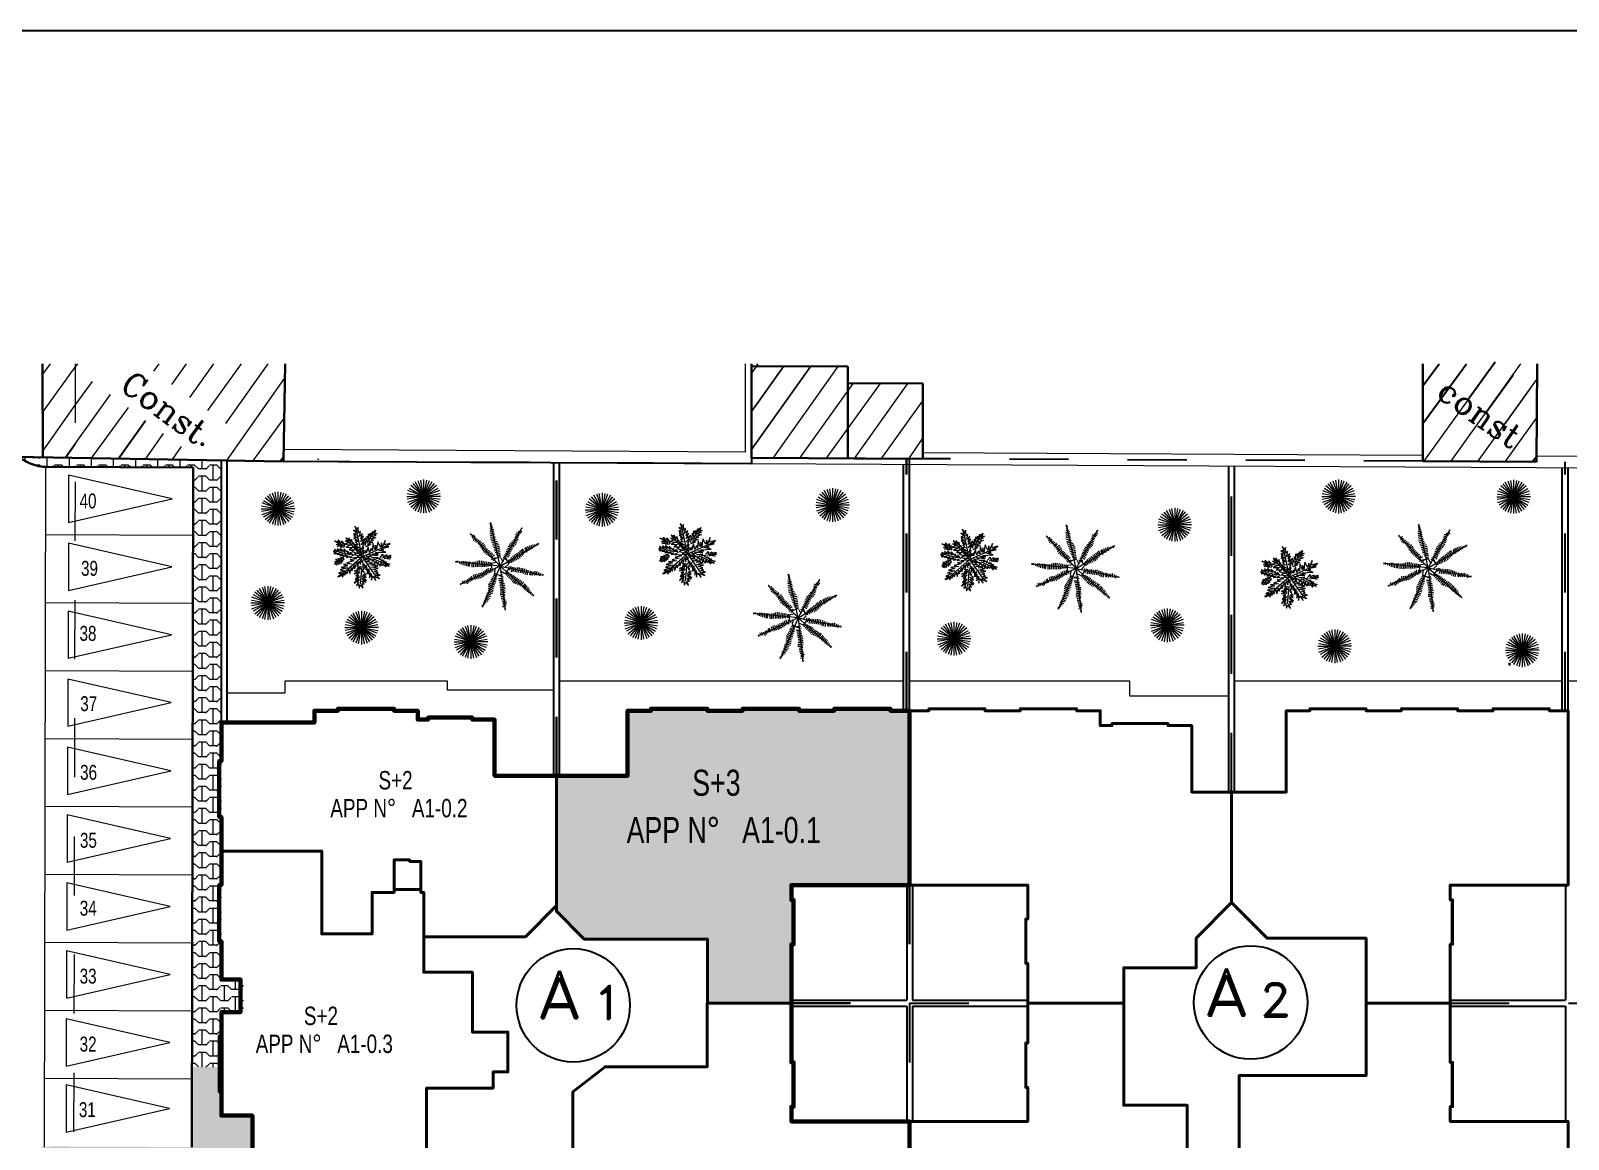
# Model space of a CAD drawing. Header units: millimetres. Extents: x 906 to 2482, y -1145 to -637.
# Drawn here: x 2054.773 to 2057.375, y -1133.005 to -1131.129 of the extents above; entities that cross this region are included whole.
import ezdxf
from ezdxf.enums import TextEntityAlignment as Align

# ---------------------------------------------------------------- set-up
doc = ezdxf.new("R2010")
doc.units = ezdxf.units.MM
for name, pattern in [('AXES', [2, 1.25, -0.25, 0.25, -0.25]), ('CONTINOUS', [0]), ('DASHDOT2', [0.5, 0.25, -0.125, 0, -0.125]), ('DIVIDE2', [0.625, 0.25, -0.125, 0, -0.125, 0, -0.125]), ('HIDDEN', [0.375, 0.25, -0.125])]:
    doc.linetypes.add(name, pattern=pattern)
doc.layers.add('1', color=7, linetype='Continuous')
doc.layers.add('AXE', color=7, linetype='AXES')
for name, color, linetype, lineweight, true_color in [('autoblocan', 7, 'Continuous', 13, 0xe2d4c5), ('HACH', 7, 'Continuous', 5, 0xd1d1d1), ('VERDURE', 7, 'Continuous', 15, 0x00db00)]:
    doc.layers.add(name, color=color, linetype=linetype, lineweight=lineweight, true_color=true_color)
for name, color, linetype, lineweight in [('AXE LIMITE', 7, 'AXES', 30), ('CLOTURE EXISTANT', 7, 'Continuous', 20), ('construction existante', 7, 'Continuous', 30), ('inter2', 7, 'HIDDEN', 18), ('MUR 0.2', 7, 'Continuous', 20), ('MUR 0.25', 7, 'Continuous', 25), ('MUR 0.3', 7, 'Continuous', 30), ('MUR 0.6', 7, 'Continuous', 60), ('PARKING', 7, 'Continuous', 20), ('poly3', 3, 'Continuous', 25), ('POLYGONE MASSE', 7, 'Continuous', 40), ('REVERS D EAU', 7, 'Continuous', 13), ('TEXTE', 7, 'Continuous', 20), ('vegetation', 3, 'Continuous', 15), ('VOITURE', 7, 'Continuous', 15)]:
    doc.layers.add(name, color=color, linetype=linetype, lineweight=lineweight)
doc.layers.add('teinte 5', color=7, linetype='Continuous', true_color=0x3d3d00)
doc.styles.add('ATT', font='TXT')
doc.styles.add('BOLD', font='romand')
doc.styles.add('RR', font='COMPLEX')
doc.styles.add('STYLE4', font='swisscl.ttf')

# ---------------------------------------------------------------- blocks, each defined once
blk = doc.blocks.new('12PPLT15')
at = {"color": 0, "linetype": 'ByBlock'}
for p, q in [((0.013, -0.001), (-0.211, 0.261)), ((0.013, -0.001), (-0.088, 0.491)), ((0.105, 0.233), (0.218, 0.416)), ((-0.197, 0.032), (-0.424, 0.087)), ((-0.311, 0.181), (-0.394, 0.245)), ((0.013, -0.001), (0.471, 0.206)), ((0.344, -0.02), (0.467, 0.009)), ((-0.304, -0.006), (-0.415, -0.1)), ((0.013, -0.001), (-0.373, -0.336)), ((0.006, -0.159), (-0.023, -0.458)), ((0.013, -0.001), (0.245, -0.333)), ((0.205, -0.033), (0.429, -0.132))]:
    blk.add_line(p, q, dxfattribs=at)
for points in [[(-0.289, 0.158), (-0.356, 0.164), (-0.323, 0.177), (-0.411, 0.177), (-0.356, 0.197), (-0.427, 0.206), (-0.382, 0.219), (-0.453, 0.268), (-0.379, 0.252), (-0.394, 0.284), (-0.346, 0.233), (-0.331, 0.271), (-0.317, 0.212), (-0.311, 0.252), (-0.285, 0.17)], [(-0.023, 0.057), (-0.023, 0.126), (-0.05, 0.087), (-0.065, 0.126), (-0.076, 0.103), (-0.098, 0.174), (-0.107, 0.155), (-0.136, 0.239), (-0.143, 0.21), (-0.166, 0.294), (-0.17, 0.248), (-0.214, 0.323), (-0.201, 0.271), (-0.262, 0.319), (-0.22, 0.258), (-0.272, 0.268), (-0.208, 0.233), (-0.289, 0.212), (-0.178, 0.2), (-0.26, 0.162), (-0.153, 0.158), (-0.208, 0.12), (-0.117, 0.12), (-0.159, 0.09), (-0.065, 0.061), (-0.126, 0.038), (-0.021, 0.019), (-0.078, 0.003), (-0.021, -0.012), (-0.136, -0.02), (-0.082, -0.035), (-0.191, -0.054), (-0.126, -0.071), (-0.247, -0.1), (-0.17, -0.117), (-0.304, -0.132), (-0.233, -0.152), (-0.344, -0.181), (-0.233, -0.19), (-0.359, -0.223), (-0.279, -0.236), (-0.385, -0.278), (-0.331, -0.278), (-0.401, -0.339), (-0.321, -0.31), (-0.317, -0.345), (-0.291, -0.278), (-0.281, -0.314), (-0.262, -0.249), (-0.247, -0.291), (-0.214, -0.213), (-0.197, -0.284), (-0.17, -0.184), (-0.162, -0.239), (-0.114, -0.139), (-0.114, -0.203), (-0.069, -0.094), (-0.065, -0.171), (-0.03, -0.068), (-0.015, -0.132), (-0.001, -0.035), (0.006, -0.098), (0.021, -0.052), (0.027, -0.159), (0.05, -0.119), (0.038, -0.217), (0.083, -0.142), (0.073, -0.223), (0.092, -0.181), (0.099, -0.291), (0.125, -0.203), (0.119, -0.294), (0.14, -0.249), (0.14, -0.358), (0.163, -0.281), (0.17, -0.397), (0.182, -0.32), (0.245, -0.4), (0.215, -0.333), (0.306, -0.368), (0.251, -0.314), (0.318, -0.31), (0.247, -0.284), (0.283, -0.272), (0.224, -0.249), (0.274, -0.236), (0.193, -0.209), (0.287, -0.194), (0.17, -0.178), (0.28, -0.152), (0.161, -0.142), (0.241, -0.123), (0.125, -0.117), (0.182, -0.1), (0.079, -0.081), (0.138, -0.068), (0.05, -0.033), (0.09, -0.029)], [(0.008, 0.049), (0.041, 0.162), (0.002, 0.122), (0.057, 0.248), (-0.001, 0.2), (0.073, 0.313), (-0.007, 0.258), (0.035, 0.352), (-0.007, 0.306), (0.021, 0.394), (-0.034, 0.342), (-0.015, 0.43), (-0.046, 0.403), (-0.053, 0.497), (-0.063, 0.461), (-0.111, 0.516), (-0.076, 0.436), (-0.134, 0.449), (-0.072, 0.403), (-0.134, 0.388), (-0.069, 0.367), (-0.126, 0.359), (-0.053, 0.313), (-0.126, 0.323), (-0.042, 0.261), (-0.105, 0.281), (-0.072, 0.245), (-0.101, 0.245), (-0.053, 0.2), (-0.12, 0.204), (-0.034, 0.149), (-0.092, 0.151), (-0.04, 0.113)], [(0.038, 0), (0.163, -0.052), (0.083, 0.015), (0.17, 0.007), (0.134, 0.036), (0.276, 0.019), (0.19, 0.051), (0.289, 0.051), (0.238, 0.071), (0.415, 0.08), (0.289, 0.107), (0.379, 0.12), (0.309, 0.135), (0.467, 0.168), (0.396, 0.17), (0.49, 0.226), (0.389, 0.2), (0.4, 0.275), (0.354, 0.164), (0.341, 0.233), (0.325, 0.162), (0.276, 0.252), (0.257, 0.126), (0.238, 0.197), (0.234, 0.12), (0.193, 0.223), (0.186, 0.099), (0.167, 0.141), (0.14, 0.074), (0.115, 0.17), (0.083, 0.061), (0.083, 0.113), (0.05, 0.061), (0.041, 0.11), (0.027, 0.022)], [(0.069, 0.191), (0.083, 0.29), (0.096, 0.252), (0.099, 0.348), (0.125, 0.29), (0.121, 0.388), (0.154, 0.332), (0.157, 0.397), (0.176, 0.374), (0.19, 0.43), (0.199, 0.407), (0.238, 0.449), (0.224, 0.397), (0.266, 0.394), (0.209, 0.374), (0.247, 0.361), (0.182, 0.338), (0.245, 0.323), (0.161, 0.296), (0.203, 0.281), (0.134, 0.252), (0.193, 0.245), (0.102, 0.212), (0.154, 0.206), (0.067, 0.168)], [(-0.136, 0.015), (-0.185, 0.078), (-0.185, 0.032), (-0.233, 0.099), (-0.22, 0.055), (-0.295, 0.132), (-0.279, 0.074), (-0.359, 0.141), (-0.337, 0.087), (-0.408, 0.135), (-0.382, 0.09), (-0.457, 0.122), (-0.446, 0.097), (-0.476, 0.087), (-0.424, 0.078), (-0.466, 0.055), (-0.369, 0.055), (-0.411, 0.038), (-0.314, 0.049), (-0.366, 0.015), (-0.26, 0.036), (-0.314, 0.013), (-0.224, 0.015), (-0.26, -0.012), (-0.166, 0.009), (-0.197, -0.016), (-0.149, -0.004)], [(0.318, -0.01), (0.364, 0.042), (0.367, 0), (0.431, 0.036), (0.415, 0.009), (0.499, 0.029), (0.483, 0.003), (0.506, -0.01), (0.435, -0.01), (0.486, -0.039), (0.383, -0.029)], [(-0.311, -0.004), (-0.356, -0.016), (-0.34, -0.023), (-0.394, -0.033), (-0.373, -0.042), (-0.44, -0.048), (-0.394, -0.062), (-0.45, -0.084), (-0.421, -0.087), (-0.457, -0.117), (-0.415, -0.117), (-0.424, -0.142), (-0.385, -0.1), (-0.379, -0.132), (-0.363, -0.075), (-0.344, -0.117), (-0.34, -0.054), (-0.321, -0.094), (-0.308, -0.035), (-0.295, -0.054), (-0.295, -0.02)], [(-0.017, -0.165), (-0.063, -0.181), (-0.011, -0.188), (-0.078, -0.209), (-0.015, -0.207), (-0.124, -0.245), (-0.03, -0.236), (-0.12, -0.287), (-0.027, -0.261), (-0.092, -0.322), (-0.05, -0.303), (-0.107, -0.385), (-0.034, -0.333), (-0.12, -0.448), (-0.04, -0.385), (-0.084, -0.49), (-0.053, -0.452), (-0.034, -0.53), (-0.021, -0.477), (0.031, -0.533), (0.006, -0.458), (0.048, -0.465), (0.012, -0.41), (0.073, -0.429), (0.008, -0.368), (0.086, -0.404), (0.012, -0.333), (0.079, -0.349), (0.019, -0.303), (0.079, -0.307), (0.019, -0.245), (0.048, -0.259), (0.019, -0.213)], [(0.17, -0.012), (0.274, -0.012), (0.245, -0.026), (0.318, -0.026), (0.295, -0.042), (0.383, -0.058), (0.328, -0.062), (0.425, -0.09), (0.377, -0.094), (0.483, -0.126), (0.442, -0.132), (0.471, -0.165), (0.4, -0.142), (0.412, -0.171), (0.37, -0.123), (0.36, -0.152), (0.325, -0.1), (0.312, -0.159), (0.28, -0.09), (0.274, -0.132), (0.251, -0.075), (0.234, -0.106), (0.199, -0.048), (0.186, -0.081), (0.182, -0.045)]]:
    blk.add_lwpolyline(points, dxfattribs=at)
at = {"color": 0, "linetype": 'ByBlock', "style": 'ATT', "flags": 3}
blk.add_attdef('ITEM', (-1, -3.75), '', height=1, dxfattribs=at)
blk = doc.blocks.new('C3A9GA8P')
at = {"color": 0, "linetype": 'ByBlock'}
for p, q in [((155, 155), (53.9, 265.8)), ((54.2, 262.2), (58.5, 263.5)), ((59.3, 255.9), (67.5, 261.1)), ((120.6, 300.6), (124.5, 302.6)), ((121.4, 294.8), (127, 298.5)), ((155, 155), (122.7, 301.5)), ((155, 155), (229.1, 285.4)), ((216.2, 273), (224.9, 266.8)), ((221.4, 277.3), (228.8, 271)), ((225.8, 284), (228.4, 280.3)), ((61.6, 249.7), (70.3, 256)), ((82.3, 227), (91.5, 236.7)), ((122.2, 252.9), (137.8, 255.6)), ((155, 155), (284.3, 231)), ((201, 246.4), (213.1, 240.6)), ((238, 216.5), (245.4, 202.4)), ((277.6, 230.1), (282.8, 225.9)), ((282.8, 232.7), (285.9, 229.6)), ((5.9, 167.3), (5.2, 171.6)), ((155, 155), (5.7, 169.5)), ((11.6, 166.3), (9.9, 172.8)), ((51.7, 154), (54, 169.8)), ((123.4, 156.3), (124.1, 165.4)), ((125.2, 177.7), (138.8, 183.8)), ((128.7, 166), (144.4, 168.2)), ((146.4, 185.5), (155.3, 187.6)), ((157.3, 183.4), (164.2, 169.2)), ((167.4, 190.3), (177.4, 179.3)), ((182.7, 161.6), (171.3, 150.6)), ((181.3, 172.6), (186.1, 164.8)), ((155, 155), (18.4, 93)), ((29.4, 95.1), (27.1, 104.6)), ((36.1, 95.5), (32.7, 105.7)), ((64.1, 108.1), (57.7, 119.9)), ((155, 155), (95.1, 17.5)), ((124.2, 133.7), (122.6, 148.5)), ((144, 125.3), (135.6, 128.8)), ((136.5, 133.4), (139.2, 149)), ((165.7, 119.2), (151.2, 122.2)), ((155, 155), (267.3, 55.5)), ((155, 155), (171.7, 5.9)), ((155, 155), (301.9, 124.8)), ((169.8, 130.7), (155.8, 138.1)), ((179.8, 135.4), (173.9, 128.4)), ((192.4, 154.1), (185.1, 141.2)), ((256.1, 139.5), (254.4, 126.2)), ((286.2, 133.3), (282.9, 123.1)), ((291.8, 129.6), (288.1, 120.6)), ((299.6, 127.6), (296.9, 123.9)), ((21.9, 92.2), (21.9, 96.8)), ((124, 56.5), (109.7, 63.5)), ((171.5, 54.1), (158.3, 51.6)), ((239.1, 95.1), (228, 83.7)), ((264.4, 61.6), (262, 55.3)), ((268.4, 57.4), (266.4, 53.6)), ((97.2, 17), (92.9, 17.7)), ((100, 22.1), (93.3, 22.5)), ((173.1, 17.1), (163.4, 17.8)), ((174.9, 23.5), (164.2, 23.5)), ((173.6, 9), (169.3, 10.5))]:
    blk.add_line(p, q, dxfattribs=at)
for radius, start, end in [(126, 100.4195, 106.2498), (120, 100.3725, 107.0614), (114, 100.3204, 107.6998), (132, 100.9275, 105.1598), (108, 100.2626, 108.411), (138, 101.4793, 104.1717), (120, 57.521, 63.6333), (126, 58.2087, 64.1349), (126, 130.2087, 136.1349), (120, 129.521, 135.6333), (114, 128.7585, 134.8153), (108, 127.9081, 134.56), (96, 125.8735, 135.8176), (90, 125.8134, 136.7857), (84, 126.323, 137.8976), (78, 126.9117, 139.1885), (72, 126.3794, 139.77), (66, 125.4982, 139.7327), (96, 100.12, 110.0324), (90, 98.6182, 109.9747), (84, 96.8812, 109.9088), (78, 94.8465, 109.8326), (72, 92.7838, 109.8615), (66, 92.3455, 110.0508), (60, 91.8192, 110.278), (54, 91.1752, 110.5557), (60, 52.4375, 67.688), (66, 53.4982, 67.7327), (72, 54.3794, 67.77), (78, 54.9117, 67.1885), (84, 54.323, 65.8976), (90, 53.8134, 64.7857), (96, 53.8735, 63.8176), (108, 55.9081, 62.56), (114, 56.7585, 62.8153), (90, 26.6182, 37.9747), (96, 28.12, 38.0324), (108, 28.2626, 36.411), (114, 28.3204, 35.6998), (120, 28.3725, 35.0614), (126, 28.4195, 34.2498), (132, 28.9275, 33.1598), (138, 29.4793, 32.1717), (138, 173.4793, 176.1717), (132, 172.9275, 177.1598), (126, 172.4195, 178.2498), (120, 172.3725, 179.0614), (114, 172.3204, 179.6998), (108, 172.2626, 180.411), (96, 172.12, 182.0324), (90, 170.6182, 181.9747), (84, 168.8812, 181.9088), (78, 166.8465, 181.8326), (72, 164.7838, 181.8615), (66, 164.3455, 182.0508), (60, 163.8192, 182.278), (54, 163.1752, 182.5557), (48, 162.3691, 182.1574), (60, 124.4375, 139.688), (42, 161.3305, 181.0606), (54, 123.1356, 139.6333), (48, 120.9103, 139.5649), (36, 159.9414, 179.5931), (42, 117.6039, 139.4771), (30, 157.9868, 214.8343), (30, 85.9868, 142.8343), (48, 90.3691, 110.1574), (42, 89.3305, 109.0606), (36, 87.9414, 107.5931), (30, 13.9868, 70.8343), (42, 45.6039, 67.4771), (48, 48.9103, 67.5649), (54, 51.1356, 67.6333), (36, 15.9414, 35.5931), (42, 17.3305, 37.0606), (48, 18.3691, 38.1574), (54, 19.1752, 38.5557), (60, 19.8192, 38.278), (66, 20.3455, 38.0508), (72, 20.7838, 37.8615), (78, 22.8465, 37.8326), (84, 24.8812, 37.9088), (126, 202.2087, 208.1349), (120, 201.521, 207.6333), (114, 200.7585, 206.8153), (108, 199.9081, 206.56), (96, 197.8735, 207.8176), (90, 197.8134, 208.7857), (84, 198.323, 209.8976), (78, 198.9117, 211.1885), (72, 198.3794, 211.77), (66, 197.4982, 211.7327), (60, 196.4375, 211.688), (54, 195.1356, 211.6333), (48, 192.9103, 211.5649), (42, 189.6039, 211.4771), (60, 235.8192, 254.278), (54, 235.1752, 254.5557), (48, 234.3691, 254.1574), (42, 233.3305, 253.0606), (36, 231.9414, 251.5931), (30, 229.9868, 286.8343), (42, 261.6039, 283.4771), (48, 264.9103, 283.5649), (30, 301.9868, 358.8343), (36, 303.9414, 323.5931), (42, 305.3305, 325.0606), (48, 306.3691, 326.1574), (54, 307.1752, 326.5557), (60, 307.8192, 326.278), (42, 333.6039, 355.4771), (66, 308.3455, 326.0508), (48, 336.9103, 355.5649), (72, 308.7838, 325.8615), (54, 339.1356, 355.6333), (78, 310.8465, 325.8326), (60, 340.4375, 355.688), (84, 312.8812, 325.9088), (66, 341.4982, 355.7327), (90, 314.6182, 325.9747), (72, 342.3794, 355.77), (78, 342.9117, 355.1885), (84, 342.323, 353.8976), (90, 341.8134, 352.7857), (96, 341.8735, 351.8176), (108, 343.9081, 350.56), (114, 344.7585, 350.8153), (120, 345.521, 351.6333), (126, 346.2087, 352.1349), (114, 244.3204, 251.6998), (108, 244.2626, 252.411), (96, 244.12, 254.0324), (90, 242.6182, 253.9747), (84, 240.8812, 253.9088), (78, 238.8465, 253.8326), (72, 236.7838, 253.8615), (66, 236.3455, 254.0508), (54, 267.1356, 283.6333), (60, 268.4375, 283.688), (66, 269.4982, 283.7327), (90, 269.8134, 280.7857), (96, 269.8735, 279.8176), (72, 270.3794, 283.77), (84, 270.323, 281.8976), (78, 270.9117, 283.1885), (96, 316.12, 326.0324), (108, 316.2626, 324.411), (114, 316.3204, 323.6998), (120, 316.3725, 323.0614), (126, 316.4195, 322.2498), (132, 316.9275, 321.1598), (138, 317.4793, 320.1717), (138, 245.4793, 248.1717), (132, 244.9275, 249.1598), (126, 244.4195, 250.2498), (120, 244.3725, 251.0614), (108, 271.9081, 278.56), (114, 272.7585, 278.8153), (120, 273.521, 279.6333), (126, 274.2087, 280.1349)]:
    blk.add_arc((155, 155), radius, start, end, dxfattribs=at)
blk = doc.blocks.new('arbre -5')
at = {"layer": 'vegetation', "linetype": 'Continuous'}
for p, q in [((-0.087, -0.186), (-0.087, -0.186)), ((-0.07, -0.257), (-0.07, -0.257)), ((0.168, -0.224), (0.168, -0.224))]:
    blk.add_line(p, q, dxfattribs=at)
for points in [[(-0.097, 0.267), (0, 0), (-0.141, 0.244)], [(0, 0.285), (0, 0), (-0.049, 0.277)], [(0.049, 0.277), (0, 0)], [(0.141, 0.244), (0, 0), (0.097, 0.267)], [(-0.285, 0), (-0.001, 0), (-0.277, -0.049)], [(-0.277, 0.049), (0, 0)], [(-0.244, 0.141), (0, 0), (-0.267, 0.097)], [(-0.267, -0.097), (0, 0), (-0.244, -0.141)], [(-0.182, 0.216), (0, 0.001), (-0.216, 0.182)], [(-0.216, -0.182), (0, 0), (-0.182, -0.216)], [(-0.141, -0.244), (0, 0), (-0.097, -0.266)], [(-0.049, -0.277), (0, 0), (0, -0.285)], [(0.216, 0.182), (0, 0), (0.182, 0.217)], [(0.266, 0.097), (0, 0), (0.244, 0.141)], [(0.285, 0), (0, 0), (0.277, 0.049)], [(0.049, -0.277), (0, 0), (0.097, -0.266)], [(0.141, -0.244), (0, 0), (0.182, -0.216)], [(0.216, -0.182), (0, 0), (0.244, -0.141)], [(0.266, -0.097), (0, 0), (0.277, -0.049)]]:
    blk.add_lwpolyline(points, dxfattribs=at)

msp = doc.modelspace()

# ---------------------------------------------------------------- hatches: boundary and pattern name
at = {"layer": 'autoblocan'}
h = msp.add_hatch(dxfattribs=at)
h.set_pattern_fill('147', color=256, scale=0.025, angle=90, pattern_type=2)
h.set_pattern_definition([(90, (1961.875473, -1094.858055), (-0.01875, 0.01875), [0.025, -0.0125]), (135, (1961.869223, -1094.858055), (-0.037499994, 5e-18), [0.00883875, -0.0176775]), (225, (1961.869223, -1094.833055), (-5e-18, -0.037499994), [0.00883875, -0.0176775]), (180, (1961.844223, -1094.858055), (-5e-18, -0.0375), [0.0125, -0.025]), (180, (1961.862973, -1094.851805), (-5e-18, -0.0375), [0.0125, -0.025]), (180, (1961.862973, -1094.839305), (-5e-18, -0.0375), [0.0125, -0.025]), (180, (1961.844223, -1094.833055), (-5e-18, -0.0375), [0.0125, -0.025])])
h.paths.add_polyline_path([(2055.0953, -1132.2999), (2055.0953, -1131.8561), (2054.7533, -1131.8503, 0.171262), (2054.8003, -1131.8672), (2055.0476, -1131.8682), (2055.0455, -1132.883), (2055.0953, -1132.883), (2055.0953, -1132.7899), (2055.1328, -1132.7899), (2055.1328, -1132.7349), (2055.0953, -1132.7349)])
at = {"layer": 'autoblocan', "linetype": 'CONTINOUS'}
h = msp.add_hatch(dxfattribs=at)
h.set_pattern_fill('147', color=256, scale=0.0175, angle=90, pattern_type=2)
h.set_pattern_definition([(90, (2001.196953, -1089.989528), (-0.013125, 0.013125), [0.0175, -0.00875]), (135, (2001.192578, -1089.989528), (-0.0262499957, 4e-18), [0.006187125, -0.01237425]), (225, (2001.192578, -1089.972028), (-4e-18, -0.0262499957), [0.006187125, -0.01237425]), (180, (2001.175078, -1089.989528), (-3e-18, -0.02625), [0.00875, -0.0175]), (180, (2001.188203, -1089.985153), (-3e-18, -0.02625), [0.00875, -0.0175]), (180, (2001.188203, -1089.976403), (-3e-18, -0.02625), [0.00875, -0.0175]), (180, (2001.175078, -1089.972028), (-3e-18, -0.02625), [0.00875, -0.0175])])
h.paths.add_polyline_path([(2055.2928, -1133.2331), (2055.1478, -1133.0881), (2055.1478, -1132.9649), (2055.0953, -1132.9649), (2055.0953, -1132.883), (2055.0455, -1132.883), (2055.0452, -1133.0182), (2054.809, -1133.0172, 0.337218), (2054.7365, -1133.0719, 0.490421), (2055.1602, -1133.6436), (2055.1714, -1133.6438, 0.414214), (2055.2939, -1133.5264), (2055.2988, -1133.2967), (2055.6437, -1133.3039), (2055.6384, -1133.5539), (2055.7134, -1133.5555), (2055.7187, -1133.3055), (2055.9495, -1133.3104), (2055.9495, -1133.2649), (2055.9378, -1133.2649), (2055.9378, -1133.2474), (2055.7753, -1133.2474), (2055.7753, -1133.1609), (2055.6951, -1133.1609), (2055.6951, -1133.1921), (2055.6328, -1133.1921), (2055.6328, -1133.1761), (2055.6278, -1133.1761), (2055.6278, -1133.2161), (2055.5878, -1133.2161), (2055.5878, -1133.2459), (2055.3153, -1133.2459), (2055.2928, -1133.2459)])
h.paths.add_polyline_path([(2055.199, -1133.2829), (2055.1941, -1133.5178, -0.508918), (2054.8538, -1133.1174), (2055.0343, -1133.1182)], flags=16)
h.paths.add_polyline_path([(2057.6684, -1133.2699), (2057.0528, -1133.2699), (2057.0528, -1133.1899), (2056.9853, -1133.1899), (2056.9853, -1133.2449), (2056.8113, -1133.2449), (2056.8113, -1133.2609), (2056.7057, -1133.2609), (2056.7057, -1133.2849), (2056.7007, -1133.2849), (2056.6607, -1133.2849), (2056.6557, -1133.2849), (2056.6557, -1133.2449), (2056.5829, -1133.2449), (2056.5828, -1133.2699), (2056.2601, -1133.2699), (2056.2601, -1133.2649), (2055.9495, -1133.2649), (2055.9495, -1133.3104), (2056.6385, -1133.3249), (2056.6332, -1133.5748), (2056.7082, -1133.5764), (2056.7135, -1133.3264), (2057.6684, -1133.3466)])
h.paths.add_polyline_path([(2058.5503, -1133.3109), (2058.5078, -1133.3109), (2058.5078, -1133.2859), (2058.3653, -1133.2859), (2058.3653, -1133.3109), (2058.1903, -1133.3109), (2058.1903, -1133.238), (2057.9653, -1133.238), (2057.9653, -1133.2228), (2057.8528, -1133.2228), (2057.8528, -1133.2849), (2057.6853, -1133.2849), (2057.6853, -1133.2699), (2057.6684, -1133.2699), (2057.6684, -1133.3466), (2057.8632, -1133.3507), (2057.8579, -1133.6006), (2057.9329, -1133.6022), (2057.9382, -1133.3522), (2058.5503, -1133.3651)])
at = {"layer": 'teinte 5'}
h = msp.add_hatch(color=256, dxfattribs=at)
h.dxf.hatch_style = 1
h.paths.add_polyline_path([(2056.0603, -1132.7749), (2055.9228, -1132.7749), (2055.918, -1132.7749), (2055.918, -1132.6662), (2055.7095, -1132.6662), (2055.7038, -1132.6605), (2055.6659, -1132.6226), (2055.6628, -1132.6195), (2055.6628, -1132.3899), (2055.7828, -1132.3899), (2055.7828, -1132.2799), (2055.8228, -1132.2799), (2055.8228, -1132.2764), (2055.9178, -1132.2764), (2055.9178, -1132.2799), (2055.9778, -1132.2799), (2055.9778, -1132.2764), (2056.0728, -1132.2764), (2056.0728, -1132.2799), (2056.1328, -1132.2799), (2056.1328, -1132.2764), (2056.2278, -1132.2764), (2056.2278, -1132.2799), (2056.2598, -1132.2799), (2056.2598, -1132.5749), (2056.0603, -1132.5749), (2056.0603, -1132.5999), (2056.0638, -1132.5999), (2056.0638, -1132.6749), (2056.0603, -1132.6749), (2056.0603, -1132.7699)])

# ---------------------------------------------------------------- linework, layer by layer
at = {"layer": '1', "color": 7, "linetype": 'DIVIDE2'}
for p, q in [((2055.9924, -1131.852), (2055.9924, -1131.8617)), ((2055.9924, -1131.852), (2055.9924, -1131.8617)), ((2055.9924, -1131.8617), (2055.2005, -1131.8579))]:
    msp.add_line(p, q, dxfattribs=at)
at = {"layer": '1', "color": 15, "linetype": 'Continuous'}
msp.add_line((2056.1666, -1131.8528), (2056.2124, -1131.853), dxfattribs=at)
at = {"layer": '1', "color": 10, "linetype": 'Continuous'}
msp.add_line((2055.9909, -1131.8617), (2055.2005, -1131.8579), dxfattribs=at)
at = {"layer": '1', "color": 8, "linetype": 'Continuous'}
for points in [[(2057.1292, -1131.7938), (2057.2028, -1131.6924)], [(2057.1292, -1131.7299), (2057.1565, -1131.6924)], [(2057.2071, -1131.7504), (2057.2513, -1131.6894)], [(2057.2071, -1131.7504), (2057.2513, -1131.6894)], [(2057.2376, -1131.7722), (2057.2818, -1131.7112)], [(2057.2376, -1131.7722), (2057.2818, -1131.7112)], [(2054.9213, -1131.853), (2054.9671, -1131.7888)], [(2054.8313, -1131.8513), (2054.848, -1131.8278)], [(2054.8313, -1131.8513), (2054.848, -1131.8278)], [(2055.0586, -1131.8554), (2055.0586, -1131.8549)], [(2055.0586, -1131.8554), (2055.0586, -1131.8549)], [(2055.1944, -1131.8579), (2055.2005, -1131.8503)], [(2055.1944, -1131.8579), (2055.2005, -1131.8503)], [(2057.3139, -1131.8586), (2057.3215, -1131.8497)], [(2057.3139, -1131.8586), (2057.3215, -1131.8497)]]:
    msp.add_lwpolyline(points, dxfattribs=at)
at = {"layer": '1', "color": 15, "linetype": 'Continuous'}
for points in [[(2055.2586, -1131.8537), (2055.2591, -1131.8544)], [(2055.2586, -1131.8537), (2055.2591, -1131.8544)], [(2055.2591, -1131.8544), (2055.26, -1131.8537)], [(2055.2591, -1131.8544), (2055.26, -1131.8537)], [(2056.9732, -1131.9144), (2056.9731, -1131.9148)], [(2056.9732, -1131.9144), (2056.9731, -1131.9148)], [(2056.9731, -1131.9148), (2056.9752, -1131.9172)], [(2056.9731, -1131.9148), (2056.9752, -1131.9172)], [(2057.297, -1132.176), (2057.2964, -1132.1766)], [(2057.297, -1132.176), (2057.2964, -1132.1766)], [(2057.2964, -1132.1766), (2057.2973, -1132.1773)], [(2057.2964, -1132.1766), (2057.2973, -1132.1773)], [(2057.2754, -1132.1993), (2057.2739, -1132.2009)], [(2057.2754, -1132.1993), (2057.2739, -1132.2009)], [(2057.2739, -1132.2009), (2057.2755, -1132.2024)], [(2057.2739, -1132.2009), (2057.2755, -1132.2024)], [(2057.2754, -1132.1993), (2057.277, -1132.2008)], [(2057.2754, -1132.1993), (2057.277, -1132.2008)], [(2057.277, -1132.2008), (2057.2755, -1132.2024)], [(2057.277, -1132.2008), (2057.2755, -1132.2024)]]:
    msp.add_lwpolyline(points, dxfattribs=at)
at = {"layer": '1', "linetype": 'Continuous', "extrusion": (0, 0, -1)}
for centre, start, end in [((-2055.6909, -1132.7784), 0, 180), ((-2056.8376, -1132.7736), 0, 180), ((-2055.6909, -1132.7784), 180.0001, 359.9999), ((-2056.8376, -1132.7736), 180.0001, 359.9999)]:
    msp.add_arc(centre, 0.096, start, end, dxfattribs=at)
at = {"layer": 'AXE', "linetype": 'DASHDOT2', "ltscale": 0.1}
for p, q in [((2056.1557, -1131.8527), (2055.9924, -1131.852)), ((2057.1292, -1131.8575), (2056.2824, -1131.8532)), ((2056.8053, -1132.4174), (2056.8053, -1131.8559)), ((2058.1043, -1131.8624), (2057.3215, -1131.8584)), ((2057.3698, -1132.2799), (2057.3698, -1131.8586)), ((2056.2603, -1132.7749), (2056.4603, -1132.7749)), ((2056.2603, -1132.7749), (2056.2603, -1132.9749)), ((2057.1753, -1132.7749), (2057.5753, -1132.7749))]:
    msp.add_line(p, q, dxfattribs=at)
at = {"layer": 'AXE LIMITE', "ltscale": 0.015}
for p, q in [((2056.2548, -1132.2799), (2056.2548, -1131.8532)), ((2055.6628, -1132.3899), (2055.6628, -1131.8601)), ((2056.2603, -1132.5749), (2056.2603, -1132.7749)), ((2056.0603, -1132.7749), (2056.2603, -1132.7749))]:
    msp.add_line(p, q, dxfattribs=at)
at = {"layer": 'CLOTURE EXISTANT'}
for p, q in [((2055.9819, -1131.6924), (2055.9818, -1131.8422)), ((2055.9818, -1131.8422), (2055.2005, -1131.8378)), ((2057.1292, -1131.8478), (2056.2808, -1131.8434)), ((2058.1043, -1131.8524), (2057.3215, -1131.8489)), ((2055.9924, -1131.8617), (2055.2005, -1131.8579)), ((2058.1043, -1131.8728), (2055.9909, -1131.8617))]:
    msp.add_line(p, q, dxfattribs=at)
at = {"layer": 'construction existante'}
for p, q in [((2054.7931, -1131.851), (2054.7924, -1131.6924)), ((2055.2005, -1131.8579), (2055.2034, -1131.6924)), ((2055.9924, -1131.6924), (2055.9924, -1131.852)), ((2056.1557, -1131.6969), (2055.9924, -1131.6964)), ((2056.1557, -1131.8527), (2056.1557, -1131.6969)), ((2057.1292, -1131.6924), (2057.1292, -1131.8575)), ((2057.3223, -1131.6924), (2057.3215, -1131.8584)), ((2056.2824, -1131.7257), (2056.1557, -1131.7255)), ((2056.2824, -1131.7257), (2056.2824, -1131.8533)), ((2054.491, -1131.8459), (2055.2005, -1131.8579)), ((2056.2824, -1131.8533), (2055.9924, -1131.852)), ((2057.3215, -1131.8584), (2057.1292, -1131.8575))]:
    msp.add_line(p, q, dxfattribs=at)
at = {"layer": 'HACH'}
for p, q in [((2056.0473, -1131.6966), (2055.9924, -1131.7736)), ((2055.9924, -1131.7736), (2056.0473, -1131.6966)), ((2055.9924, -1131.8379), (2056.0932, -1131.6966)), ((2055.9924, -1131.7092), (2056.0014, -1131.6966)), ((2056.0931, -1131.6967), (2055.9924, -1131.8379)), ((2056.1389, -1131.6969), (2056.0285, -1131.8522)), ((2056.1649, -1131.7256), (2056.0739, -1131.8524)), ((2056.1197, -1131.8526), (2056.2107, -1131.7258)), ((2056.2564, -1131.726), (2056.1666, -1131.8528)), ((2056.2124, -1131.853), (2056.2824, -1131.7554)), ((2056.2808, -1131.8204), (2056.2582, -1131.8532))]:
    msp.add_line(p, q, dxfattribs=at)
for points in [[(2054.7916, -1131.7122), (2054.8059, -1131.6924)], [(2054.7916, -1131.7766), (2054.848, -1131.6984)], [(2054.7916, -1131.7766), (2054.848, -1131.6984)], [(2054.848, -1131.6984), (2054.8523, -1131.6924)], [(2054.9808, -1131.7053), (2054.9903, -1131.6924)], [(2055.0113, -1131.7277), (2055.0361, -1131.6924)], [(2055.0418, -1131.7496), (2055.0826, -1131.6924)], [(2055.0723, -1131.7714), (2055.1293, -1131.6924)], [(2055.1029, -1131.7938), (2055.1744, -1131.6924)], [(2057.1308, -1131.8578), (2057.2494, -1131.6924)], [(2057.1765, -1131.858), (2057.2946, -1131.6924)], [(2054.848, -1131.7627), (2054.877, -1131.7228)], [(2054.848, -1131.7627), (2054.877, -1131.7228)], [(2055.1044, -1131.8563), (2055.202, -1131.7177)], [(2055.1044, -1131.8563), (2055.202, -1131.7177)], [(2057.2223, -1131.8582), (2057.3215, -1131.7196)], [(2057.2223, -1131.8582), (2057.3215, -1131.7196)], [(2054.848, -1131.8278), (2054.9076, -1131.7445)], [(2054.848, -1131.8278), (2054.9076, -1131.7445)], [(2057.2681, -1131.794), (2057.3123, -1131.733)], [(2057.2681, -1131.794), (2057.3123, -1131.733)], [(2054.7931, -1131.8404), (2054.848, -1131.7627)], [(2054.7931, -1131.8404), (2054.848, -1131.7627)], [(2054.8755, -1131.8522), (2054.9381, -1131.7664)], [(2054.8755, -1131.8522), (2054.9381, -1131.7664)], [(2054.9213, -1131.853), (2054.9671, -1131.7888)], [(2055.1486, -1131.8572), (2055.202, -1131.784)], [(2055.1486, -1131.8572), (2055.202, -1131.784)], [(2057.2681, -1131.8584), (2057.3215, -1131.7847)], [(2057.2681, -1131.8584), (2057.3215, -1131.7847)], [(2054.9671, -1131.8538), (2054.9976, -1131.8106)], [(2054.9671, -1131.8538), (2054.9976, -1131.8106)], [(2055.0128, -1131.8547), (2055.0281, -1131.8324)], [(2055.0128, -1131.8547), (2055.0281, -1131.8324)]]:
    msp.add_lwpolyline(points, dxfattribs=at)
at = {"layer": 'inter2', "ltscale": 0.1}
msp.add_line((2054.848, -1131.6924), (2054.845, -1133.1372), dxfattribs=at)
at = {"layer": 'MUR 0.2'}
for p, q in [((2056.2598, -1132.5749), (2056.2598, -1132.2799)), ((2056.2608, -1132.5749), (2056.2608, -1132.2799)), ((2057.3748, -1132.5749), (2057.3748, -1132.2799)), ((2056.2603, -1132.9749), (2056.2603, -1133.2649))]:
    msp.add_line(p, q, dxfattribs=at)
at = {"layer": 'MUR 0.25'}
for p, q in [((2055.0953, -1132.2999), (2055.0953, -1131.8561)), ((2055.1053, -1132.2999), (2055.1053, -1131.8563)), ((2056.2598, -1132.2799), (2056.2598, -1131.8532)), ((2055.6578, -1132.3899), (2055.6578, -1131.8601)), ((2055.6678, -1132.3899), (2055.6678, -1131.8602)), ((2056.2498, -1132.2799), (2056.2498, -1131.8631)), ((2056.8003, -1132.4174), (2056.8003, -1131.866)), ((2056.8103, -1132.4174), (2056.8103, -1131.866)), ((2057.3648, -1132.2799), (2057.3648, -1131.8689)), ((2057.3748, -1132.2799), (2057.3748, -1131.869))]:
    msp.add_line(p, q, dxfattribs=at)
at = {"layer": 'MUR 0.25', "linetype": 'Continuous'}
for p, q in [((2056.2553, -1132.5749), (2056.2553, -1132.7699)), ((2056.2653, -1132.5749), (2056.2653, -1132.7699)), ((2057.3703, -1132.5749), (2057.3703, -1132.7699)), ((2056.0603, -1132.7699), (2056.2553, -1132.7699)), ((2056.0603, -1132.7799), (2056.2553, -1132.7799)), ((2056.2553, -1132.7799), (2056.2553, -1132.9749)), ((2056.2653, -1132.7699), (2056.4603, -1132.7699)), ((2056.2653, -1132.7799), (2056.4603, -1132.7799)), ((2056.2653, -1132.7799), (2056.2653, -1132.9749)), ((2057.1753, -1132.7699), (2057.3703, -1132.7699)), ((2057.1753, -1132.7799), (2057.3703, -1132.7799)), ((2057.3703, -1132.7799), (2057.3703, -1132.9749))]:
    msp.add_line(p, q, dxfattribs=at)
at = {"layer": 'MUR 0.25', "color": 7}
msp.add_lwpolyline([(2059.3085, -1131.1289), (2053.4896, -1131.1289), (2053.4896, -1134.0847), (2059.3085, -1134.0847)], close=True, dxfattribs=at)
msp.add_lwpolyline([(2059.3085, -1131.1289), (2053.4896, -1131.1289), (2053.4896, -1134.0847), (2059.3085, -1134.0847)], close=True, dxfattribs=at)
at = {"layer": 'MUR 0.3'}
for q in [(2054.8003, -1131.8672), (2055.0452, -1133.0182)]:
    msp.add_line((2055.0476, -1131.8682), q, dxfattribs=at)
msp.add_arc((2054.8006, -1131.7922), 0.075, 179.7567, 269.7567, dxfattribs=at)
at = {"layer": 'MUR 0.6'}
msp.add_lwpolyline([(2056.2598, -1133.2649), (2056.2598, -1132.9749), (2056.0603, -1132.9749), (2056.0603, -1132.9499), (2056.0638, -1132.9499), (2056.0638, -1132.8749), (2056.0603, -1132.8749), (2056.0603, -1132.7749), (2056.0603, -1132.7699), (2056.0603, -1132.6749), (2056.0638, -1132.6749), (2056.0638, -1132.5999), (2056.0603, -1132.5999), (2056.0603, -1132.5749), (2056.2598, -1132.5749), (2056.2598, -1132.2799), (2056.2278, -1132.2799), (2056.2278, -1132.2764), (2056.1328, -1132.2764), (2056.1328, -1132.2799), (2056.0728, -1132.2799), (2056.0728, -1132.2764), (2055.9778, -1132.2764), (2055.9778, -1132.2799), (2055.9178, -1132.2799), (2055.9178, -1132.2764), (2055.8228, -1132.2764), (2055.8228, -1132.2799), (2055.7828, -1132.2799), (2055.7828, -1132.3899), (2055.6628, -1132.3899), (2055.5578, -1132.3899), (2055.5578, -1132.2949), (2055.5203, -1132.2949), (2055.5203, -1132.2914), (2055.4453, -1132.2914), (2055.4453, -1132.2949), (2055.4278, -1132.2949), (2055.4278, -1132.2799), (2055.3878, -1132.2799), (2055.3878, -1132.2764), (2055.2928, -1132.2764), (2055.2928, -1132.2799), (2055.2528, -1132.2799), (2055.2528, -1132.2999), (2055.0953, -1132.2999), (2055.0953, -1132.3649), (2055.0918, -1132.3649), (2055.0918, -1132.4599), (2055.0953, -1132.4599), (2055.0953, -1132.5174), (2055.0953, -1132.5749), (2055.0918, -1132.5749), (2055.0918, -1132.6699), (2055.0953, -1132.6699), (2055.0953, -1132.7349), (2055.1278, -1132.7349), (2055.1278, -1132.7899), (2055.0953, -1132.7899), (2055.0953, -1132.9649), (2055.1478, -1132.9649), (2055.1478, -1133.0234)], dxfattribs=at)
at = {"layer": 'PARKING'}
for p, q in [((2054.7976, -1131.8671), (2054.7954, -1133.0184)), ((2055.0474, -1131.9832), (2054.7974, -1131.9821)), ((2055.0472, -1132.0982), (2054.7972, -1132.0971)), ((2055.0469, -1132.2132), (2054.797, -1132.2121)), ((2055.0468, -1132.3282), (2054.7968, -1132.3271)), ((2055.0464, -1132.4432), (2054.7965, -1132.4421)), ((2055.0462, -1132.5582), (2054.7963, -1132.5571)), ((2055.046, -1132.6732), (2054.7961, -1132.6721)), ((2055.0457, -1132.7882), (2054.7959, -1132.7871)), ((2055.0455, -1132.9032), (2054.7956, -1132.9021))]:
    msp.add_line(p, q, dxfattribs=at)
at = {"layer": 'poly3'}
msp.add_line((2056.0024, -1131.6924), (2056.0024, -1131.6965), dxfattribs=at)
at = {"layer": 'POLYGONE MASSE'}
for points in [[(2055.6628, -1132.3899), (2055.5578, -1132.3899), (2055.5578, -1132.2949), (2055.5203, -1132.2949), (2055.5203, -1132.2914), (2055.4453, -1132.2914), (2055.4453, -1132.2949), (2055.4278, -1132.2949), (2055.4278, -1132.2799), (2055.3878, -1132.2799), (2055.3878, -1132.2764), (2055.2928, -1132.2764), (2055.2928, -1132.2799), (2055.2528, -1132.2799), (2055.2528, -1132.2999), (2055.0953, -1132.2999), (2055.0953, -1132.3649), (2055.0918, -1132.3649), (2055.0918, -1132.4599), (2055.0953, -1132.4599), (2055.0953, -1132.5174), (2055.2653, -1132.5174), (2055.2653, -1132.6574), (2055.3503, -1132.6574), (2055.3503, -1132.5874), (2055.3878, -1132.5874), (2055.3878, -1132.5324), (2055.4138, -1132.5324), (2055.4138, -1132.5349), (2055.4328, -1132.5349), (2055.4328, -1132.5874), (2055.4378, -1132.5874), (2055.4378, -1132.6624), (2055.47, -1132.6624), (2055.5303, -1132.6624), (2055.5797, -1132.6624), (2055.6099, -1132.6624), (2055.6628, -1132.6095)], [(2056.0603, -1132.7749), (2055.9228, -1132.7749), (2055.918, -1132.7749), (2055.918, -1132.6662), (2055.7095, -1132.6662), (2055.7038, -1132.6605), (2055.6659, -1132.6226), (2055.6628, -1132.6195), (2055.6628, -1132.3899), (2055.7828, -1132.3899), (2055.7828, -1132.2799), (2055.8228, -1132.2799), (2055.8228, -1132.2764), (2055.9178, -1132.2764), (2055.9178, -1132.2799), (2055.9778, -1132.2799), (2055.9778, -1132.2764), (2056.0728, -1132.2764), (2056.0728, -1132.2799), (2056.1328, -1132.2799), (2056.1328, -1132.2764), (2056.2278, -1132.2764), (2056.2278, -1132.2799), (2056.2598, -1132.2799), (2056.2598, -1132.5749), (2056.0603, -1132.5749), (2056.0603, -1132.5999), (2056.0638, -1132.5999), (2056.0638, -1132.6749), (2056.0603, -1132.6749), (2056.0603, -1132.7699)], [(2056.2608, -1132.2799), (2056.2928, -1132.2799), (2056.2928, -1132.2764), (2056.3878, -1132.2764), (2056.3878, -1132.2799), (2056.4478, -1132.2799), (2056.4478, -1132.2764), (2056.5428, -1132.2764), (2056.5428, -1132.2799), (2056.5828, -1132.2799), (2056.5828, -1132.3049), (2056.6028, -1132.3049), (2056.6028, -1132.3014), (2056.6978, -1132.3014), (2056.6978, -1132.3049), (2056.7378, -1132.3049), (2056.7378, -1132.4174), (2056.8053, -1132.4174), (2056.8053, -1132.6045), (2056.7453, -1132.6645), (2056.7453, -1132.7149), (2056.6228, -1132.7149), (2056.6228, -1132.7749), (2056.4603, -1132.7749), (2056.4603, -1132.7074), (2056.4568, -1132.7074), (2056.4568, -1132.6324), (2056.4603, -1132.6324), (2056.4603, -1132.5749), (2056.2608, -1132.5749)], [(2057.3748, -1132.5749), (2057.3748, -1132.2799), (2057.3428, -1132.2799), (2057.3428, -1132.2764), (2057.2478, -1132.2764), (2057.2478, -1132.2799), (2057.1878, -1132.2799), (2057.1878, -1132.2764), (2057.0928, -1132.2764), (2057.0928, -1132.2799), (2057.0328, -1132.2799), (2057.0328, -1132.2764), (2056.9378, -1132.2764), (2056.9378, -1132.2799), (2056.8978, -1132.2799), (2056.8978, -1132.4174), (2056.8053, -1132.4174), (2056.8053, -1132.6045), (2056.8657, -1132.6649), (2057.0328, -1132.6649), (2057.0328, -1132.7749), (2057.1753, -1132.7749), (2057.1753, -1132.6749), (2057.1788, -1132.6749), (2057.1788, -1132.5999), (2057.1753, -1132.5999), (2057.1753, -1132.5749)]]:
    msp.add_lwpolyline(points, close=True, dxfattribs=at)
for points in [[(2057.3748, -1133.2699), (2057.3748, -1132.9749), (2057.1753, -1132.9749), (2057.1753, -1132.9499), (2057.1793, -1132.9499), (2057.1793, -1132.8749), (2057.1753, -1132.8749), (2057.1753, -1132.7749), (2057.1753, -1132.6749), (2057.1793, -1132.6749), (2057.1793, -1132.5999), (2057.1753, -1132.5999), (2057.1753, -1132.5749), (2057.3748, -1132.5749), (2057.3748, -1132.2799), (2057.3428, -1132.2799), (2057.3428, -1132.2764), (2057.2478, -1132.2764), (2057.2478, -1132.2799), (2057.1878, -1132.2799), (2057.1878, -1132.2764), (2057.0928, -1132.2764), (2057.0928, -1132.2799), (2057.0328, -1132.2799), (2057.0328, -1132.2764), (2056.9378, -1132.2764), (2056.9378, -1132.2799), (2056.8978, -1132.2799), (2056.8978, -1132.4174), (2056.8053, -1132.4174), (2056.7378, -1132.4174), (2056.7378, -1132.3049), (2056.6978, -1132.3049), (2056.6978, -1132.3014), (2056.6028, -1132.3014), (2056.6028, -1132.3049), (2056.5828, -1132.3049), (2056.5828, -1132.2799), (2056.5428, -1132.2799), (2056.5428, -1132.2764), (2056.4478, -1132.2764), (2056.4478, -1132.2799), (2056.3878, -1132.2799), (2056.3878, -1132.2764), (2056.2928, -1132.2764), (2056.2928, -1132.2799), (2056.2608, -1132.2799), (2056.2608, -1132.5749), (2056.4603, -1132.5749), (2056.4603, -1132.6324), (2056.4568, -1132.6324), (2056.4568, -1132.7074), (2056.4603, -1132.7074), (2056.4603, -1132.7699), (2056.4603, -1132.7749), (2056.4603, -1132.8424), (2056.4568, -1132.8424), (2056.4568, -1132.9174), (2056.4603, -1132.9174), (2056.4603, -1132.9749), (2056.2608, -1132.9749), (2056.2608, -1133.2659)], [(2055.4428, -1133.0234), (2055.4428, -1132.9184), (2055.5553, -1132.9184), (2055.5553, -1132.8934), (2055.5553, -1132.891), (2055.5803, -1132.891), (2055.5803, -1132.8237), (2055.5203, -1132.8237), (2055.5203, -1132.7224), (2055.4378, -1132.7224), (2055.4378, -1132.5874), (2055.4328, -1132.5874), (2055.4328, -1132.5824), (2055.3878, -1132.5824), (2055.3878, -1132.5874), (2055.3503, -1132.5874), (2055.3503, -1132.6574), (2055.2653, -1132.6574), (2055.2653, -1132.5174), (2055.0953, -1132.5174), (2055.0953, -1132.5749), (2055.0918, -1132.5749), (2055.0918, -1132.6699), (2055.0953, -1132.6699), (2055.0953, -1132.7349), (2055.1278, -1132.7349), (2055.1278, -1132.7899), (2055.0953, -1132.7899), (2055.0953, -1132.8299), (2055.0918, -1132.8299), (2055.0918, -1132.9249), (2055.0953, -1132.9249), (2055.0953, -1132.9649), (2055.1478, -1132.9649), (2055.1478, -1133.0184)], [(2056.2598, -1133.2649), (2056.2598, -1132.9749), (2056.0603, -1132.9749), (2056.0603, -1132.9499), (2056.0638, -1132.9499), (2056.0638, -1132.8749), (2056.0603, -1132.8749), (2056.0603, -1132.7749), (2055.9178, -1132.7749), (2055.9178, -1132.8824), (2055.7447, -1132.8824), (2055.6903, -1132.9246), (2055.6903, -1133.0972)], [(2056.2608, -1133.2659), (2056.2608, -1132.9749), (2056.4603, -1132.9749), (2056.4603, -1132.9174), (2056.4568, -1132.9174), (2056.4568, -1132.8424), (2056.4603, -1132.8424), (2056.4603, -1132.7749), (2056.6228, -1132.7749), (2056.6228, -1132.9474), (2056.7303, -1132.9474), (2056.7303, -1133.1624)], [(2056.8178, -1133.1662), (2056.8178, -1132.8974), (2057.0328, -1132.8974), (2057.0328, -1132.7749), (2057.1753, -1132.7749), (2057.1753, -1132.8749), (2057.1788, -1132.8749), (2057.1788, -1132.9499), (2057.1753, -1132.9499), (2057.1753, -1132.9749), (2057.3748, -1132.9749), (2057.3748, -1133.2699)]]:
    msp.add_lwpolyline(points, dxfattribs=at)
at = {"layer": 'REVERS D EAU'}
for points in [[(2055.6578, -1132.2449), (2055.4778, -1132.2449), (2055.4778, -1132.2299), (2055.2028, -1132.2299), (2055.2028, -1132.2499), (2055.1053, -1132.2499)], [(2056.2498, -1132.2299), (2055.6678, -1132.2299)], [(2056.4713, -1132.2299), (2056.2598, -1132.2299)], [(2056.8003, -1132.2549), (2056.6328, -1132.2549), (2056.6328, -1132.2299), (2056.3098, -1132.2299)], [(2057.3648, -1132.2299), (2056.8103, -1132.2299)], [(2057.4248, -1132.2299), (2057.4248, -1132.2299), (2057.3748, -1132.2299)]]:
    msp.add_lwpolyline(points, dxfattribs=at)
at = {"layer": 'VOITURE'}
for points in [[(2054.8368, -1131.8811), (2054.8368, -1131.9611), (2055.0118, -1131.9211)], [(2054.8363, -1131.9961), (2054.8363, -1132.0761), (2055.0113, -1132.0361)], [(2054.8358, -1132.1111), (2054.8358, -1132.1911), (2055.0108, -1132.1511)], [(2054.8353, -1132.2261), (2054.8353, -1132.3061), (2055.0103, -1132.2661)], [(2054.8353, -1132.2261), (2054.8353, -1132.3061), (2055.0103, -1132.2661)], [(2054.8348, -1132.3417), (2054.8348, -1132.4217), (2055.0098, -1132.3817)], [(2054.8343, -1132.4561), (2054.8343, -1132.5361), (2055.0093, -1132.4961)], [(2054.8338, -1132.5711), (2054.8338, -1132.6511), (2055.0088, -1132.6111)], [(2054.8334, -1132.6861), (2054.8334, -1132.7661), (2055.0084, -1132.7261)], [(2054.8329, -1132.8011), (2054.8329, -1132.8811), (2055.0079, -1132.8411)], [(2054.8324, -1132.9129), (2054.8324, -1132.9929), (2055.0074, -1132.9529)]]:
    msp.add_lwpolyline(points, close=True, dxfattribs=at)

# ---------------------------------------------------------------- block references
at = {"layer": 'VERDURE'}
for name, p, xscale, yscale, zscale in [('arbre -5', (2055.4377, -1131.917), 0.1, 0.1, 0.1), ('arbre -5', (2056.1299, -1131.9317), 0.1, 0.1, 0.1), ('arbre -5', (2056.9863, -1131.9172), 0.1, 0.1, 0.1), ('arbre -5', (2057.2825, -1131.9176), 0.1, 0.1, 0.1), ('arbre -5', (2055.1911, -1131.9378), 0.1, 0.1, 0.1), ('arbre -5', (2055.7397, -1131.9396), 0.1, 0.1, 0.1), ('arbre -5', (2056.709, -1131.9651), 0.1, 0.1, 0.1), ('12PPLT15', (2055.3323, -1132.0192), 0.1, 0.1, 0.1), ('C3A9GA8P', (2055.4897, -1132.1126), 0.0005000000000000001, 0.0005000000000000001, 0.0005000000000000001), ('12PPLT15', (2055.8828, -1132.0143), 0.1, 0.1, 0.1), ('12PPLT15', (2056.3603, -1132.024), 0.1, 0.1, 0.1), ('C3A9GA8P', (2056.4645, -1132.1164), 0.0005000000000000001, 0.0005000000000000001, 0.0005000000000000001), ('C3A9GA8P', (2057.0606, -1132.1155), 0.0005000000000000001, 0.0005000000000000001, 0.0005000000000000001), ('12PPLT15', (2056.9017, -1132.0533), 0.1, 0.1, 0.1), ('C3A9GA8P', (2055.9939, -1132.2), 0.0005000000000000001, 0.0005000000000000001, 0.0005000000000000001), ('arbre -5', (2055.1738, -1132.0974), 0.1, 0.1, 0.1), ('arbre -5', (2055.3326, -1132.139), 0.1, 0.1, 0.1), ('arbre -5', (2055.8057, -1132.1312), 0.1, 0.1, 0.1), ('arbre -5', (2056.6964, -1132.1352), 0.1, 0.1, 0.1), ('arbre -5', (2055.5176, -1132.1633), 0.1, 0.1, 0.1), ('arbre -5', (2056.3353, -1132.1579), 0.1, 0.1, 0.1), ('arbre -5', (2056.9798, -1132.1707), 0.1, 0.1, 0.1), ('arbre -5', (2057.2973, -1132.1774), 0.1, 0.1, 0.1)]:
    msp.add_blockref(name, p, dxfattribs=dict(at, xscale=xscale, yscale=yscale, zscale=zscale))

# ---------------------------------------------------------------- texts
at = {"layer": '1', "color": 7, "linetype": 'Continuous', "style": 'RR'}
for s, rotation, p in [('Const.', 323.7521, (2054.9929, -1131.7866)), ('const', 324.7772, (2057.2144, -1131.7926))]:
    msp.add_text(s, height=0.04, rotation=rotation, dxfattribs=at).set_placement(p, align=Align.CENTER)
at = {"layer": 'TEXTE', "style": 'STYLE4'}
for s, height, p in [('40', 0.02517, (2054.8553, -1131.9373)), ('39', 0.02517, (2054.8578, -1132.0514)), ('38', 0.02517, (2054.8552, -1132.1615)), ('37', 0.02517, (2054.8565, -1132.2804)), ('36', 0.02517, (2054.8562, -1132.3966)), ('S+2', 0.03116, (2055.3613, -1132.413)), (' APP N°   A1-0.2', 0.031155, (2055.2709, -1132.4602)), ('35', 0.02517, (2054.8559, -1132.5116)), ('34', 0.02517, (2054.8556, -1132.6266)), ('33', 0.02517, (2054.8554, -1132.7416)), ('S+2', 0.03116, (2055.235, -1132.8118)), ('32', 0.02517, (2054.8554, -1132.8566)), (' APP N°   A1-0.3', 0.031155, (2055.1446, -1132.8591)), ('31', 0.02517, (2054.8541, -1132.9675))]:
    msp.add_text(s, height=height, dxfattribs=at).set_placement(p)
at = {"layer": 'TEXTE', "color": 7, "style": 'STYLE4'}
for s, height, p in [('S+3', 0.04412, (2055.8924, -1132.4237)), (' APP N°   A1-0.1', 0.044124, (2055.7687, -1132.5038))]:
    msp.add_text(s, height=height, dxfattribs=at).set_placement(p)
at = {"layer": 'TEXTE', "linetype": 'Continuous', "style": 'BOLD', "width": 1.111111}
for s, height, p in [('A', 0.08, (2056.7588, -1132.7958)), ('A', 0.08, (2055.6293, -1132.8001)), ('2', 0.056, (2056.8527, -1132.7972)), ('1', 0.056, (2055.7232, -1132.8015))]:
    msp.add_text(s, height=height, dxfattribs=at).set_placement(p)

doc.saveas('drawing.dxf')
